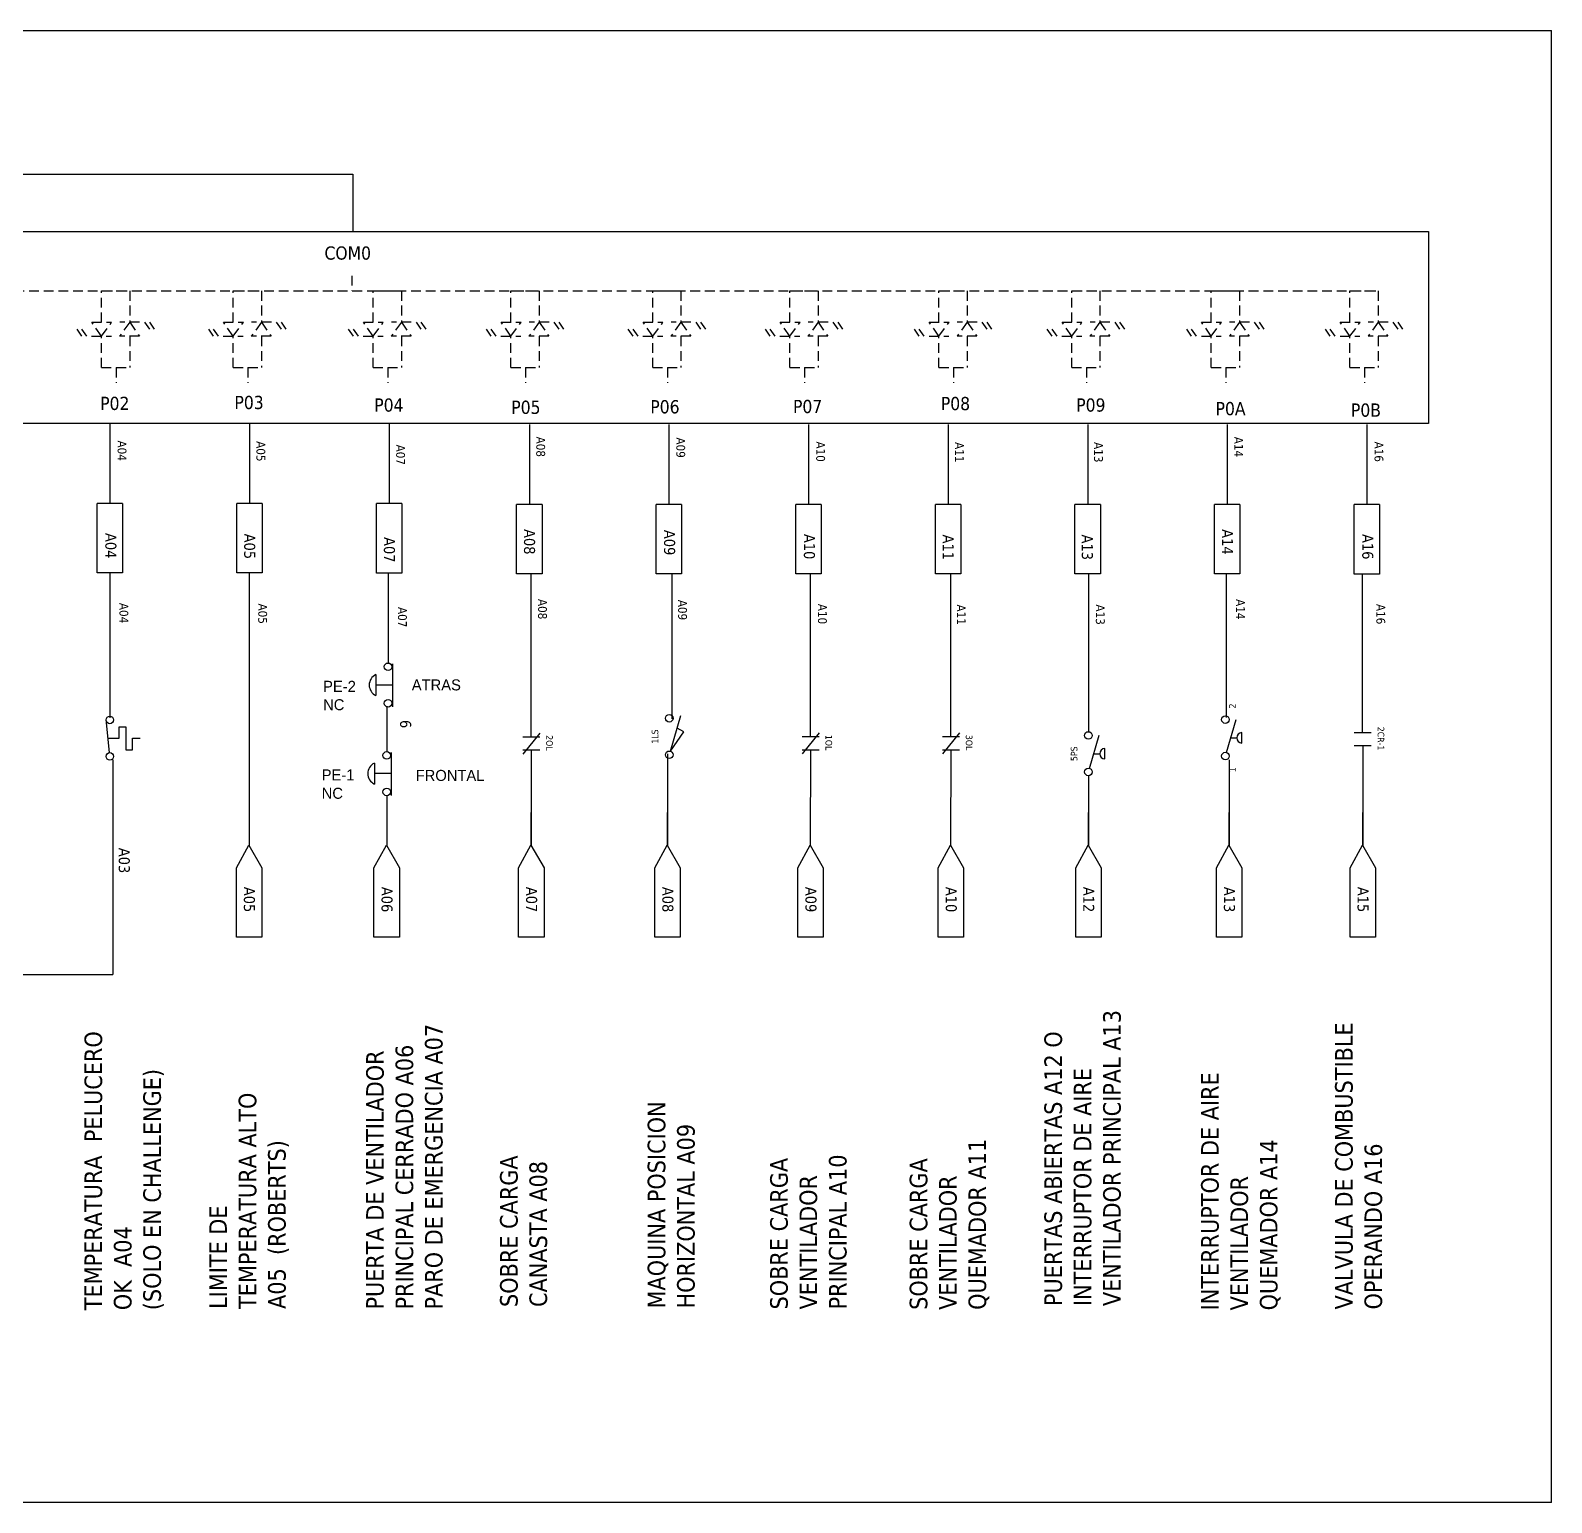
# Model space of a CAD drawing. Header units: millimetres. Extents: x 608 to 3138, y 804 to 1552.
# Drawn here: x 1194 to 1539.1, y 1217.8 to 1551.8 of the extents above; entities that cross this region are included whole.
import ezdxf
from ezdxf.enums import TextEntityAlignment as Align

# ---------------------------------------------------------------- set-up
doc = ezdxf.new("R2010")
doc.units = ezdxf.units.MM
doc.linetypes.add('LÍNEAS_OCULTAS2', pattern=[4.7625, 3.175, -1.5875])
doc.layers.add('0 @ 1', color=7, linetype='Continuous')
doc.layers.add('Capa1', color=7, linetype='LÍNEAS_OCULTAS2')
doc.styles.add('Tahoma', font='tahoma.ttf')

# ---------------------------------------------------------------- blocks, each defined once
blk = doc.blocks.new('*U20')
at = {"linetype": 'Continuous'}
for p, q in [((-2.4, 1.92), (2.4, -1.92)), ((-1.5, 1.92), (-1.5, -1.92)), ((1.5, 1.92), (1.5, -1.92))]:
    blk.add_line(p, q, dxfattribs=at)
at = {"style": 'Tahoma'}
for tag, p in [('Descripción', (0, 8.73)), ('Diseñador de referencia', (-0.18, 3.37))]:
    blk.add_attdef(tag, text='', height=1.5, dxfattribs=at).set_placement(p, align=Align.CENTER)
at = {"linetype": 'Continuous', "style": 'Tahoma', "flags": 8}
blk.add_attdef('Terminal 1', text='', height=1.5, dxfattribs=at).set_placement((-3.17, -0.8), align=Align.TOP_RIGHT)
blk.add_attdef('Terminal 2', text='', height=1.5, dxfattribs=at).set_placement((3.17, -0.8), align=Align.TOP_LEFT)
blk = doc.blocks.new('*U29')
at = {"linetype": 'Continuous'}
for p, q in [((-3.33, -0.27), (1.09, -3.3)), ((-3.33, -0.27), (4.76, -2.59)), ((1.09, -3.3), (1.94, -1.78))]:
    blk.add_line(p, q, dxfattribs=at)
for centre in [(-4.14, 0), (4.14, 0)]:
    blk.add_circle(centre, 0.859)
at = {"style": 'Tahoma'}
for tag, p in [('Descripción', (0, 6.67)), ('Diseñador de referencia', (0, 2.5))]:
    blk.add_attdef(tag, text='', height=1.5, dxfattribs=at).set_placement(p, align=Align.CENTER)
at = {"linetype": 'Continuous', "style": 'Tahoma', "flags": 8}
blk.add_attdef('Terminal 1', text='', height=1.5, dxfattribs=at).set_placement((-6.67, -0.84), align=Align.TOP_RIGHT)
blk.add_attdef('Terminal 2', text='', height=1.5, dxfattribs=at).set_placement((6.67, -0.84), align=Align.TOP_LEFT)
blk = doc.blocks.new('*U28')
at = {"linetype": 'Continuous'}
blk.add_line((-3.33, -0.27), (4.19, -2.42), dxfattribs=at)
for p, q in [((0, -1.23), (0, -2.55)), ((-1.18, -3.75), (1.18, -3.75))]:
    blk.add_line(p, q)
for centre in [(-4.14, 0), (4.14, 0)]:
    blk.add_circle(centre, 0.859)
blk.add_arc((0, -3.75), 1.18, 0, 180)
at = {"style": 'Tahoma'}
for tag, p in [('Descripción', (0, 6.67)), ('Diseñador de referencia', (0, 2.5))]:
    blk.add_attdef(tag, text='', height=1.5, dxfattribs=at).set_placement(p, align=Align.CENTER)
at = {"linetype": 'Continuous', "style": 'Tahoma', "flags": 8}
blk.add_attdef('Terminal 1', text='', height=1.5, dxfattribs=at).set_placement((-6.67, -0.84), align=Align.TOP_RIGHT)
blk.add_attdef('Terminal 2', text='', height=1.5, dxfattribs=at).set_placement((6.67, -0.84), align=Align.TOP_LEFT)
blk = doc.blocks.new('*U23')
at = {"linetype": 'Continuous'}
for p, q in [((-1.5, 1.92), (-1.5, -1.92)), ((1.5, 1.92), (1.5, -1.92))]:
    blk.add_line(p, q, dxfattribs=at)
at = {"style": 'Tahoma'}
for tag, p in [('Descripción', (0, 8.73)), ('Diseñador de referencia', (-0.18, 3.37))]:
    blk.add_attdef(tag, text='', height=1.5, dxfattribs=at).set_placement(p, align=Align.CENTER)
at = {"linetype": 'Continuous', "style": 'Tahoma', "flags": 8}
blk.add_attdef('Terminal 1', text='', height=1.5, dxfattribs=at).set_placement((-3.17, -0.8), align=Align.TOP_RIGHT)
blk.add_attdef('Terminal 2', text='', height=1.5, dxfattribs=at).set_placement((3.17, -0.8), align=Align.TOP_LEFT)

msp = doc.modelspace()

# ---------------------------------------------------------------- linework, layer by layer
for p, q in [((1105.353, 1551.78), (1539.148, 1551.78)), ((1539.148, 1217.78), (1539.148, 1551.78)), ((1139.018, 1519.184), (1267.203, 1519.184)), ((1267.203, 1519.184), (1267.203, 1506.15)), ((1212.063, 1462.582), (1212.063, 1455.177)), ((1212.063, 1462.582), (1212.063, 1444.461)), ((1243.732, 1462.576), (1243.732, 1444.454)), ((1275.402, 1462.569), (1275.402, 1455.164)), ((1275.402, 1462.569), (1275.402, 1444.448)), ((1307.22, 1462.38), (1307.22, 1444.259)), ((1338.89, 1462.374), (1338.89, 1444.252)), ((1370.559, 1462.367), (1370.559, 1444.246)), ((1402.228, 1462.361), (1402.228, 1444.239)), ((1433.901, 1462.348), (1433.901, 1444.227)), ((1465.566, 1462.348), (1465.566, 1444.227)), ((1497.235, 1462.342), (1497.235, 1444.22)), ((1209.182, 1428.691), (1209.182, 1444.461)), ((1214.945, 1444.461), (1209.182, 1444.461)), ((1214.945, 1444.461), (1214.945, 1428.691)), ((1240.851, 1428.684), (1240.851, 1444.454)), ((1246.614, 1444.454), (1240.851, 1444.454)), ((1246.614, 1444.454), (1246.614, 1428.684)), ((1272.52, 1428.678), (1272.52, 1444.448)), ((1278.283, 1444.448), (1272.52, 1444.448)), ((1278.283, 1444.448), (1278.283, 1428.678)), ((1304.339, 1428.489), (1304.339, 1444.259)), ((1310.102, 1444.259), (1304.339, 1444.259)), ((1310.102, 1444.259), (1310.102, 1428.489)), ((1336.008, 1428.483), (1336.008, 1444.252)), ((1341.771, 1444.252), (1336.008, 1444.252)), ((1341.771, 1444.252), (1341.771, 1428.483)), ((1367.677, 1428.476), (1367.677, 1444.246)), ((1373.44, 1444.246), (1367.677, 1444.246)), ((1373.44, 1444.246), (1373.44, 1428.476)), ((1399.346, 1428.47), (1399.346, 1444.239)), ((1405.11, 1444.239), (1399.346, 1444.239)), ((1405.11, 1444.239), (1405.11, 1428.47)), ((1431.019, 1428.457), (1431.019, 1444.227)), ((1436.782, 1444.227), (1431.019, 1444.227)), ((1436.782, 1444.227), (1436.782, 1428.457)), ((1462.684, 1428.457), (1462.684, 1444.227)), ((1468.448, 1444.227), (1462.684, 1444.227)), ((1468.448, 1444.227), (1468.448, 1428.457)), ((1494.354, 1428.45), (1494.354, 1444.22)), ((1500.117, 1444.22), (1494.354, 1444.22)), ((1500.117, 1444.22), (1500.117, 1428.45)), ((1214.945, 1428.691), (1209.182, 1428.691)), ((1212.041, 1428.691), (1212.041, 1395.842)), ((1246.614, 1428.684), (1240.851, 1428.684)), ((1243.635, 1428.684), (1243.635, 1393.65)), ((1278.283, 1428.678), (1272.52, 1428.678)), ((1275.176, 1428.678), (1275.176, 1408.259)), ((1310.102, 1428.489), (1304.339, 1428.489)), ((1307.562, 1428.489), (1307.562, 1391.551)), ((1341.771, 1428.483), (1336.008, 1428.483)), ((1339.526, 1428.483), (1339.526, 1395.626)), ((1373.44, 1428.476), (1367.677, 1428.476)), ((1370.931, 1428.476), (1370.931, 1391.62)), ((1405.11, 1428.47), (1399.346, 1428.47)), ((1402.772, 1428.47), (1402.772, 1391.62)), ((1436.782, 1428.457), (1431.019, 1428.457)), ((1434.062, 1428.457), (1434.062, 1392.676)), ((1468.448, 1428.457), (1462.684, 1428.457)), ((1465.339, 1428.457), (1465.339, 1395.913)), ((1500.117, 1428.45), (1494.354, 1428.45)), ((1496.199, 1428.45), (1496.199, 1392.538)), ((1272.391, 1405.639), (1272.391, 1400.879)), ((1276.207, 1408.06), (1276.207, 1398.328)), ((1276.151, 1403.259), (1272.391, 1403.259)), ((1274.857, 1398.461), (1274.857, 1388.161)), ((1211.989, 1387.919), (1211.173, 1395.45)), ((1211.633, 1391.201), (1214.191, 1391.201)), ((1214.191, 1391.201), (1214.191, 1393.804)), ((1214.191, 1393.804), (1215.695, 1393.804)), ((1215.695, 1393.804), (1215.695, 1388.573)), ((1217.199, 1388.573), (1217.199, 1391.201)), ((1217.199, 1391.201), (1218.945, 1391.201)), ((1243.635, 1393.65), (1243.635, 1366.792)), ((1215.695, 1388.573), (1217.199, 1388.573)), ((1275.887, 1387.963), (1275.887, 1378.231)), ((1307.668, 1388.545), (1307.668, 1366.792)), ((1338.576, 1387.619), (1338.576, 1366.792)), ((1371.037, 1388.614), (1370.962, 1366.92)), ((1402.878, 1388.614), (1402.803, 1366.92)), ((1496.304, 1389.532), (1496.304, 1366.792)), ((1212.688, 1386.257), (1212.688, 1337.609)), ((1272.071, 1385.542), (1272.071, 1380.781)), ((1465.985, 1386.328), (1465.985, 1366.792)), ((1275.832, 1383.161), (1272.071, 1383.161)), ((1434.062, 1382.676), (1434.062, 1366.792)), ((1274.857, 1378.161), (1274.857, 1366.792)), ((1307.593, 1374.326), (1307.593, 1366.92)), ((1338.502, 1374.326), (1338.502, 1366.92)), ((1370.962, 1374.326), (1370.962, 1366.92)), ((1402.803, 1374.326), (1402.803, 1366.92)), ((1433.988, 1374.326), (1433.988, 1366.92)), ((1465.911, 1374.326), (1465.911, 1366.92)), ((1496.23, 1374.326), (1496.23, 1366.92)), ((1240.753, 1361.814), (1243.561, 1366.92)), ((1243.561, 1366.92), (1246.517, 1361.814)), ((1271.975, 1361.814), (1274.782, 1366.92)), ((1274.782, 1366.92), (1277.738, 1361.814)), ((1304.786, 1361.814), (1307.593, 1366.92)), ((1307.593, 1366.92), (1310.55, 1361.814)), ((1335.694, 1361.814), (1338.502, 1366.92)), ((1338.502, 1366.92), (1341.458, 1361.814)), ((1368.155, 1361.814), (1370.962, 1366.92)), ((1370.962, 1366.92), (1373.918, 1361.814)), ((1399.996, 1361.814), (1402.803, 1366.92)), ((1402.803, 1366.92), (1405.76, 1361.814)), ((1431.18, 1361.814), (1433.988, 1366.92)), ((1433.988, 1366.92), (1436.944, 1361.814)), ((1463.104, 1361.814), (1465.911, 1366.92)), ((1465.911, 1366.92), (1468.867, 1361.814)), ((1493.423, 1361.814), (1496.23, 1366.92)), ((1496.23, 1366.92), (1499.186, 1361.814)), ((1240.753, 1346.045), (1240.753, 1361.814)), ((1246.517, 1361.814), (1246.517, 1346.045)), ((1271.975, 1346.045), (1271.975, 1361.814)), ((1277.738, 1361.814), (1277.738, 1346.045)), ((1304.786, 1346.045), (1304.786, 1361.814)), ((1310.55, 1361.814), (1310.55, 1346.045)), ((1335.694, 1346.045), (1335.694, 1361.814)), ((1341.458, 1361.814), (1341.458, 1346.045)), ((1368.155, 1346.045), (1368.155, 1361.814)), ((1373.918, 1361.814), (1373.918, 1346.045)), ((1399.996, 1346.045), (1399.996, 1361.814)), ((1405.76, 1361.814), (1405.76, 1346.045)), ((1431.18, 1346.045), (1431.18, 1361.814)), ((1436.944, 1361.814), (1436.944, 1346.045)), ((1463.104, 1346.045), (1463.104, 1361.814)), ((1468.867, 1361.814), (1468.867, 1346.045)), ((1493.423, 1346.045), (1493.423, 1361.814)), ((1499.186, 1361.814), (1499.186, 1346.045)), ((1246.517, 1346.045), (1240.753, 1346.045)), ((1277.738, 1346.045), (1271.975, 1346.045)), ((1310.55, 1346.045), (1304.786, 1346.045)), ((1341.458, 1346.045), (1335.694, 1346.045)), ((1373.918, 1346.045), (1368.155, 1346.045)), ((1405.76, 1346.045), (1399.996, 1346.045)), ((1436.944, 1346.045), (1431.18, 1346.045)), ((1468.867, 1346.045), (1463.104, 1346.045)), ((1499.186, 1346.045), (1493.423, 1346.045)), ((1138.992, 1337.609), (1212.688, 1337.609)), ((1539.148, 1217.78), (1105.353, 1217.78))]:
    msp.add_line(p, q)
msp.add_lwpolyline([(1126.231, 1506.15), (1511.245, 1506.15), (1511.245, 1462.582), (1126.231, 1462.582)], close=True)
for centre, radius in [((1275.176, 1407.399), 0.86), ((1275.176, 1399.119), 0.86), ((1212.041, 1395.342), 0.859), ((1212.041, 1387.06), 0.859), ((1274.857, 1387.301), 0.86), ((1274.857, 1379.021), 0.86)]:
    msp.add_circle(centre, radius)
for centre in [(1273.525, 1403.259), (1273.206, 1383.161)]:
    msp.add_arc(centre, 2.637, 115.48921, 244.51079)
at = {"layer": 'Capa1', "ltscale": 0.7}
for p, q in [((1266.912, 1496.113), (1266.912, 1492.667)), ((1147.044, 1492.667), (1499.8, 1492.667)), ((1210.155, 1485.567), (1210.155, 1492.667)), ((1210.155, 1492.667), (1216.553, 1492.667)), ((1216.553, 1492.667), (1216.553, 1485.567)), ((1240.036, 1485.567), (1240.036, 1492.667)), ((1240.036, 1492.667), (1246.434, 1492.667)), ((1246.434, 1492.667), (1246.434, 1485.567)), ((1271.779, 1485.567), (1271.779, 1492.667)), ((1271.779, 1492.667), (1278.177, 1492.667)), ((1278.177, 1492.667), (1278.177, 1485.567)), ((1303.038, 1485.567), (1303.038, 1492.667)), ((1303.038, 1492.667), (1309.436, 1492.667)), ((1309.436, 1492.667), (1309.436, 1485.567)), ((1335.23, 1485.567), (1335.23, 1492.667)), ((1335.23, 1492.667), (1341.628, 1492.667)), ((1341.628, 1492.667), (1341.628, 1485.567)), ((1366.331, 1485.567), (1366.331, 1492.667)), ((1366.331, 1492.667), (1372.729, 1492.667)), ((1372.729, 1492.667), (1372.729, 1485.567)), ((1400.151, 1485.567), (1400.151, 1492.667)), ((1400.151, 1492.667), (1406.549, 1492.667)), ((1406.549, 1492.667), (1406.549, 1485.567)), ((1430.293, 1485.567), (1430.293, 1492.667)), ((1430.293, 1492.667), (1436.691, 1492.667)), ((1436.691, 1492.667), (1436.691, 1485.567)), ((1461.939, 1485.567), (1461.939, 1492.667)), ((1461.939, 1492.667), (1468.337, 1492.667)), ((1468.337, 1492.667), (1468.337, 1485.567)), ((1493.402, 1485.567), (1493.402, 1492.667)), ((1493.402, 1492.667), (1499.8, 1492.667)), ((1499.8, 1492.667), (1499.8, 1485.567)), ((1207.954, 1485.567), (1212.452, 1485.567)), ((1210.155, 1482.376), (1207.954, 1485.567)), ((1210.155, 1482.376), (1212.452, 1485.567)), ((1216.553, 1485.567), (1214.256, 1482.376)), ((1218.807, 1485.567), (1214.309, 1485.567)), ((1216.553, 1485.567), (1218.753, 1482.376)), ((1219.907, 1485.567), (1221.007, 1483.971)), ((1221.007, 1485.567), (1222.108, 1483.971)), ((1237.835, 1485.567), (1242.333, 1485.567)), ((1240.036, 1482.376), (1237.835, 1485.567)), ((1240.036, 1482.376), (1242.333, 1485.567)), ((1246.434, 1485.567), (1244.137, 1482.376)), ((1248.688, 1485.567), (1244.19, 1485.567)), ((1246.434, 1485.567), (1248.635, 1482.376)), ((1249.788, 1485.567), (1250.888, 1483.971)), ((1250.888, 1485.567), (1251.989, 1483.971)), ((1269.578, 1485.567), (1274.076, 1485.567)), ((1271.779, 1482.376), (1269.578, 1485.567)), ((1271.779, 1482.376), (1274.076, 1485.567)), ((1278.177, 1485.567), (1275.88, 1482.376)), ((1280.431, 1485.567), (1275.933, 1485.567)), ((1278.177, 1485.567), (1280.378, 1482.376)), ((1281.531, 1485.567), (1282.631, 1483.971)), ((1282.631, 1485.567), (1283.732, 1483.971)), ((1300.838, 1485.567), (1305.335, 1485.567)), ((1303.038, 1482.376), (1300.838, 1485.567)), ((1303.038, 1482.376), (1305.335, 1485.567)), ((1309.436, 1485.567), (1307.139, 1482.376)), ((1311.69, 1485.567), (1307.192, 1485.567)), ((1309.436, 1485.567), (1311.637, 1482.376)), ((1312.79, 1485.567), (1313.891, 1483.971)), ((1313.891, 1485.567), (1314.991, 1483.971)), ((1333.029, 1485.567), (1337.527, 1485.567)), ((1335.23, 1482.376), (1333.029, 1485.567)), ((1335.23, 1482.376), (1337.527, 1485.567)), ((1341.628, 1485.567), (1339.331, 1482.376)), ((1343.882, 1485.567), (1339.384, 1485.567)), ((1341.628, 1485.567), (1343.829, 1482.376)), ((1344.982, 1485.567), (1346.082, 1483.971)), ((1346.082, 1485.567), (1347.183, 1483.971)), ((1364.13, 1485.567), (1368.628, 1485.567)), ((1366.331, 1482.376), (1364.13, 1485.567)), ((1366.331, 1482.376), (1368.628, 1485.567)), ((1372.729, 1485.567), (1370.432, 1482.376)), ((1374.982, 1485.567), (1370.485, 1485.567)), ((1372.729, 1485.567), (1374.929, 1482.376)), ((1376.083, 1485.567), (1377.183, 1483.971)), ((1377.183, 1485.567), (1378.283, 1483.971)), ((1397.95, 1485.567), (1402.448, 1485.567)), ((1400.151, 1482.376), (1397.95, 1485.567)), ((1400.151, 1482.376), (1402.448, 1485.567)), ((1406.549, 1485.567), (1404.252, 1482.376)), ((1408.803, 1485.567), (1404.305, 1485.567)), ((1406.549, 1485.567), (1408.749, 1482.376)), ((1409.903, 1485.567), (1411.003, 1483.971)), ((1411.003, 1485.567), (1412.103, 1483.971)), ((1428.092, 1485.567), (1432.59, 1485.567)), ((1430.293, 1482.376), (1428.092, 1485.567)), ((1430.293, 1482.376), (1432.59, 1485.567)), ((1436.691, 1485.567), (1434.394, 1482.376)), ((1438.945, 1485.567), (1434.447, 1485.567)), ((1436.691, 1485.567), (1438.892, 1482.376)), ((1440.045, 1485.567), (1441.145, 1483.971)), ((1441.145, 1485.567), (1442.246, 1483.971)), ((1459.739, 1485.567), (1464.236, 1485.567)), ((1461.939, 1482.376), (1459.739, 1485.567)), ((1461.939, 1482.376), (1464.236, 1485.567)), ((1468.337, 1485.567), (1466.04, 1482.376)), ((1470.591, 1485.567), (1466.093, 1485.567)), ((1468.337, 1485.567), (1470.538, 1482.376)), ((1471.691, 1485.567), (1472.792, 1483.971)), ((1472.792, 1485.567), (1473.892, 1483.971)), ((1491.201, 1485.567), (1495.699, 1485.567)), ((1493.402, 1482.376), (1491.201, 1485.567)), ((1493.402, 1482.376), (1495.699, 1485.567)), ((1499.8, 1485.567), (1497.503, 1482.376)), ((1502.053, 1485.567), (1497.556, 1485.567)), ((1499.8, 1485.567), (1502, 1482.376)), ((1503.154, 1485.567), (1504.254, 1483.971)), ((1504.254, 1485.567), (1505.354, 1483.971)), ((1205.701, 1482.376), (1204.6, 1483.971)), ((1206.801, 1482.376), (1205.701, 1483.971)), ((1207.901, 1482.376), (1212.399, 1482.376)), ((1210.155, 1475.276), (1210.155, 1482.376)), ((1218.753, 1482.376), (1214.256, 1482.376)), ((1218.753, 1482.376), (1214.256, 1482.376)), ((1216.553, 1482.376), (1216.553, 1475.276)), ((1235.582, 1482.376), (1234.481, 1483.971)), ((1236.682, 1482.376), (1235.582, 1483.971)), ((1237.782, 1482.376), (1242.28, 1482.376)), ((1240.036, 1475.276), (1240.036, 1482.376)), ((1248.635, 1482.376), (1244.137, 1482.376)), ((1248.635, 1482.376), (1244.137, 1482.376)), ((1246.434, 1482.376), (1246.434, 1475.276)), ((1267.325, 1482.376), (1266.224, 1483.971)), ((1268.425, 1482.376), (1267.325, 1483.971)), ((1269.525, 1482.376), (1274.023, 1482.376)), ((1271.779, 1475.276), (1271.779, 1482.376)), ((1280.378, 1482.376), (1275.88, 1482.376)), ((1280.378, 1482.376), (1275.88, 1482.376)), ((1278.177, 1482.376), (1278.177, 1475.276)), ((1298.584, 1482.376), (1297.484, 1483.971)), ((1299.684, 1482.376), (1298.584, 1483.971)), ((1300.784, 1482.376), (1305.282, 1482.376)), ((1303.038, 1475.276), (1303.038, 1482.376)), ((1311.637, 1482.376), (1307.139, 1482.376)), ((1311.637, 1482.376), (1307.139, 1482.376)), ((1309.436, 1482.376), (1309.436, 1475.276)), ((1330.776, 1482.376), (1329.675, 1483.971)), ((1331.876, 1482.376), (1330.776, 1483.971)), ((1332.976, 1482.376), (1337.474, 1482.376)), ((1335.23, 1475.276), (1335.23, 1482.376)), ((1343.829, 1482.376), (1339.331, 1482.376)), ((1343.829, 1482.376), (1339.331, 1482.376)), ((1341.628, 1482.376), (1341.628, 1475.276)), ((1361.876, 1482.376), (1360.776, 1483.971)), ((1362.977, 1482.376), (1361.876, 1483.971)), ((1364.077, 1482.376), (1368.574, 1482.376)), ((1366.331, 1475.276), (1366.331, 1482.376)), ((1374.929, 1482.376), (1370.432, 1482.376)), ((1374.929, 1482.376), (1370.432, 1482.376)), ((1372.729, 1482.376), (1372.729, 1475.276)), ((1395.696, 1482.376), (1394.596, 1483.971)), ((1396.797, 1482.376), (1395.696, 1483.971)), ((1397.897, 1482.376), (1402.395, 1482.376)), ((1400.151, 1475.276), (1400.151, 1482.376)), ((1408.749, 1482.376), (1404.252, 1482.376)), ((1408.749, 1482.376), (1404.252, 1482.376)), ((1406.549, 1482.376), (1406.549, 1475.276)), ((1425.839, 1482.376), (1424.738, 1483.971)), ((1426.939, 1482.376), (1425.839, 1483.971)), ((1428.039, 1482.376), (1432.537, 1482.376)), ((1430.293, 1475.276), (1430.293, 1482.376)), ((1438.892, 1482.376), (1434.394, 1482.376)), ((1438.892, 1482.376), (1434.394, 1482.376)), ((1436.691, 1482.376), (1436.691, 1475.276)), ((1457.485, 1482.376), (1456.385, 1483.971)), ((1458.585, 1482.376), (1457.485, 1483.971)), ((1459.685, 1482.376), (1464.183, 1482.376)), ((1461.939, 1475.276), (1461.939, 1482.376)), ((1470.538, 1482.376), (1466.04, 1482.376)), ((1470.538, 1482.376), (1466.04, 1482.376)), ((1468.337, 1482.376), (1468.337, 1475.276)), ((1488.947, 1482.376), (1487.847, 1483.971)), ((1490.048, 1482.376), (1488.947, 1483.971)), ((1491.148, 1482.376), (1495.645, 1482.376)), ((1493.402, 1475.276), (1493.402, 1482.376)), ((1502, 1482.376), (1497.503, 1482.376)), ((1502, 1482.376), (1497.503, 1482.376)), ((1499.8, 1482.376), (1499.8, 1475.276)), ((1210.155, 1475.276), (1216.553, 1475.276)), ((1210.155, 1475.276), (1216.553, 1475.276)), ((1213.481, 1475.276), (1213.481, 1471.83)), ((1240.036, 1475.276), (1246.434, 1475.276)), ((1240.036, 1475.276), (1246.434, 1475.276)), ((1243.362, 1475.276), (1243.362, 1471.83)), ((1271.779, 1475.276), (1278.177, 1475.276)), ((1271.779, 1475.276), (1278.177, 1475.276)), ((1275.105, 1475.276), (1275.105, 1471.83)), ((1303.038, 1475.276), (1309.436, 1475.276)), ((1303.038, 1475.276), (1309.436, 1475.276)), ((1306.364, 1475.276), (1306.364, 1471.83)), ((1335.23, 1475.276), (1341.628, 1475.276)), ((1335.23, 1475.276), (1341.628, 1475.276)), ((1338.556, 1475.276), (1338.556, 1471.83)), ((1366.331, 1475.276), (1372.729, 1475.276)), ((1366.331, 1475.276), (1372.729, 1475.276)), ((1369.657, 1475.276), (1369.657, 1471.83)), ((1400.151, 1475.276), (1406.549, 1475.276)), ((1400.151, 1475.276), (1406.549, 1475.276)), ((1403.477, 1475.276), (1403.477, 1471.83)), ((1430.293, 1475.276), (1436.691, 1475.276)), ((1430.293, 1475.276), (1436.691, 1475.276)), ((1433.619, 1475.276), (1433.619, 1471.83)), ((1461.939, 1475.276), (1468.337, 1475.276)), ((1461.939, 1475.276), (1468.337, 1475.276)), ((1465.265, 1475.276), (1465.265, 1471.83)), ((1493.402, 1475.276), (1499.8, 1475.276)), ((1493.402, 1475.276), (1499.8, 1475.276)), ((1496.728, 1475.276), (1496.728, 1471.83))]:
    msp.add_line(p, q, dxfattribs=at)

# ---------------------------------------------------------------- block references
at = {"layer": '0 @ 1', "rotation": 90}
msp.add_blockref('*U28', (1465.144, 1391.278), dxfattribs=at).add_auto_attribs({'Terminal 1': '1', 'Terminal 2': '2'})
at = {"layer": '0 @ 1'}
ref = msp.add_blockref('*U29', (1338.974, 1391.572), dxfattribs=dict(at, rotation=90))
ref.add_attrib('Diseñador de referencia', '1LS', dxfattribs={"layer": '0', "height": 1.5, "rotation": 90, "style": 'Tahoma'}).set_placement((1336.474, 1391.572), align=Align.CENTER)
ref = msp.add_blockref('*U20', (1307.673, 1389.95), dxfattribs=dict(at, rotation=270))
ref.add_attrib('Diseñador de referencia', '2OL', dxfattribs={"layer": '0', "height": 1.5, "rotation": 270, "style": 'Tahoma'}).set_placement((1311.043, 1390.13), align=Align.CENTER)
ref = msp.add_blockref('*U20', (1371.042, 1390.019), dxfattribs=dict(at, rotation=270))
ref.add_attrib('Diseñador de referencia', '1OL', dxfattribs={"layer": '0', "height": 1.5, "rotation": 270, "style": 'Tahoma'}).set_placement((1374.412, 1390.198), align=Align.CENTER)
ref = msp.add_blockref('*U20', (1402.883, 1390.019), dxfattribs=dict(at, rotation=270))
ref.add_attrib('Diseñador de referencia', '3OL', dxfattribs={"layer": '0', "height": 1.5, "rotation": 270, "style": 'Tahoma'}).set_placement((1406.253, 1390.198), align=Align.CENTER)
ref = msp.add_blockref('*U28', (1434.062, 1387.676), dxfattribs=dict(at, rotation=90))
ref.add_attrib('Diseñador de referencia', '5PS', dxfattribs={"layer": '0', "height": 1.5, "rotation": 90, "style": 'Tahoma'}).set_placement((1431.562, 1387.676), align=Align.CENTER)
ref = msp.add_blockref('*U23', (1496.31, 1390.938), dxfattribs=dict(at, rotation=270))
ref.add_attrib('Diseñador de referencia', '2CR-1', dxfattribs={"layer": '0', "height": 1.5, "rotation": 270, "style": 'Tahoma'}).set_placement((1499.679, 1391.117), align=Align.CENTER)

# ---------------------------------------------------------------- texts
at = {"char_height": 3, "width": 15.27778, "attachment_point": 1, "style": 'Tahoma'}
for s, insert in [('COM0', (1260.737, 1502.777)), ('P02', (1209.846, 1468.666)), ('P03', (1240.309, 1468.873)), ('P04', (1272.035, 1468.295)), ('P05', (1303.122, 1467.783)), ('P06', (1334.664, 1467.898)), ('P07', (1367.041, 1467.966)), ('P08', (1400.581, 1468.63)), ('P09', (1431.298, 1468.295)), ('P0A', (1462.913, 1467.478)), ('P0B', (1493.63, 1467.143))]:
    msp.add_mtext(s, dxfattribs=dict(at, insert=insert))
at = {"attachment_point": 1, "style": 'Tahoma'}
for s, insert, char_height, width, rotation in [('A04', (1215.808, 1458.737), 2, 15.27778, 270), ('A05', (1247.309, 1458.589), 2, 15.27778, 270), ('A07', (1279.012, 1457.806), 2, 15.27778, 270), ('A08', (1310.799, 1459.625), 2, 15.27778, 270), ('A09', (1342.571, 1459.436), 2, 15.27778, 270), ('A10', (1374.304, 1458.522), 2, 15.27778, 270), ('A11', (1405.805, 1458.375), 2, 15.27778, 270), ('A13', (1437.352, 1458.384), 2, 15.27778, 270), ('A14', (1469.145, 1459.593), 2, 15.27778, 270), ('A16', (1500.98, 1458.497), 2, 15.27778, 270), ('A04', (1213.523, 1437.76), 2.5, 15.27778, 270), ('A05', (1245.024, 1437.613), 2.5, 15.27778, 270), ('A07', (1276.727, 1436.829), 2.5, 15.27778, 270), ('A08', (1308.514, 1438.648), 2.5, 15.27778, 270), ('A09', (1340.286, 1438.46), 2.5, 15.27778, 270), ('A10', (1372.019, 1437.546), 2.5, 15.27778, 270), ('A11', (1403.52, 1437.398), 2.5, 15.27778, 270), ('A13', (1435.067, 1437.407), 2.5, 15.27778, 270), ('A14', (1466.86, 1438.616), 2.5, 15.27778, 270), ('A16', (1498.695, 1437.52), 2.5, 15.27778, 270), ('A08', (1311.213, 1422.787), 2, 15.27778, 270), ('A09', (1342.984, 1422.598), 2, 15.27778, 270), ('A14', (1469.559, 1422.755), 2, 15.27778, 270), ('A04', (1216.222, 1421.899), 2, 15.27778, 270), ('A05', (1247.723, 1421.751), 2, 15.27778, 270), ('A07', (1279.425, 1420.967), 2, 15.27778, 270), ('A10', (1374.717, 1421.684), 2, 15.27778, 270), ('A11', (1406.218, 1421.536), 2, 15.27778, 270), ('A13', (1437.765, 1421.546), 2, 15.27778, 270), ('A16', (1501.394, 1421.658), 2, 15.27778, 270), ('6', (1280.406, 1395.342), 2.5, 15.27778, 270), ('A03', (1216.571, 1366.329), 2.5, 15.27778, 270), ('A05', (1244.96, 1357.476), 2.5, 15.27778, 270), ('A06', (1276.182, 1357.476), 2.5, 15.27778, 270), ('A07', (1308.993, 1357.476), 2.5, 15.27778, 270), ('A08', (1339.901, 1357.476), 2.5, 15.27778, 270), ('A09', (1372.362, 1357.476), 2.5, 15.27778, 270), ('A10', (1404.203, 1357.476), 2.5, 15.27778, 270), ('A12', (1435.387, 1357.476), 2.5, 15.27778, 270), ('A13', (1467.311, 1357.476), 2.5, 15.27778, 270), ('A15', (1497.629, 1357.476), 2.5, 15.27778, 270), ('PUERTAS ABIERTAS A12 O\\PINTERRUPTOR DE AIRE VENTILADOR PRINCIPAL A13', (1424.069, 1262.364), 4, 72.35777, 90), ('PUERTA DE VENTILADOR PRINCIPAL CERRADO A06 PARO DE EMERGENCIA A07', (1270.194, 1261.58), 4, 69.58535, 90), ('VALVULA DE COMBUSTIBLE OPERANDO A16', (1490.03, 1261.594), 4, 84.44629, 90), ('TEMPERATURA  PELUCERO \\POK  A04\\P(SOLO EN CHALLENGE)', (1206.29, 1261.428), 4, 84.44629, 90), ('INTERRUPTOR DE AIRE VENTILADOR QUEMADOR A14', (1459.624, 1261.382), 4, 54.93704, 90), ('LIMITE DE \\PTEMPERATURA ALTO \\PA05  (ROBERTS)', (1234.604, 1261.718), 4, 84.44629, 90), ('MAQUINA POSICION HORIZONTAL A09', (1334.068, 1261.813), 4, 54.93704, 90), ('SOBRE CARGA VENTILADOR QUEMADOR A11', (1393.516, 1261.506), 4, 54.93704, 90), ('SOBRE CARGA CANASTA A08', (1300.573, 1262.155), 4, 54.93704, 90), ('SOBRE CARGA VENTILADOR PRINCIPAL A10', (1361.854, 1261.597), 4, 54.93704, 90)]:
    msp.add_mtext(s, dxfattribs=dict(at, insert=insert, char_height=char_height, width=width, rotation=rotation))
at = {"char_height": 2.5, "width": 7.30496, "attachment_point": 1}
for s, insert in [('PE-2\\PNC', (1260.43, 1404.219)), ('ATRAS', (1280.544, 1404.546)), ('PE-1\\PNC', (1260.11, 1384.122)), ('FRONTAL', (1281.43, 1384.003))]:
    msp.add_mtext(s, dxfattribs=dict(at, insert=insert))

doc.saveas('drawing.dxf')
